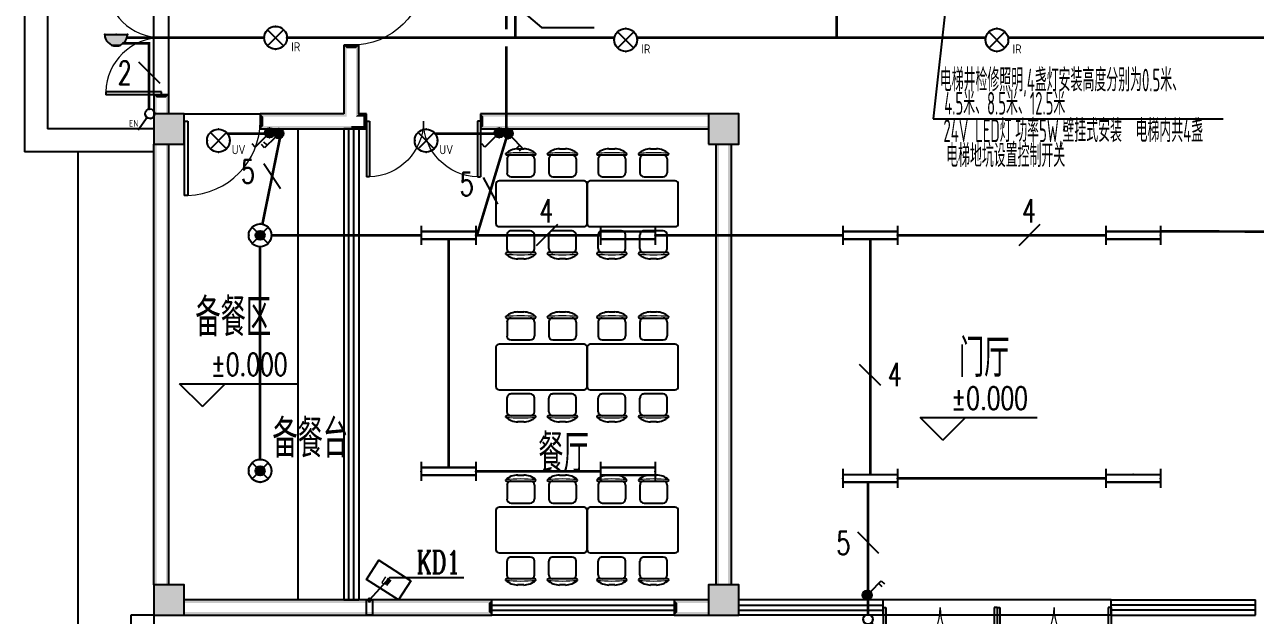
# Model space of a CAD drawing. Extents: x 6250600 to 6678662, y -692028 to -290561.
# Drawn here: x 6272012 to 6288212, y -403769 to -395994 of the extents above; entities that cross this region are included whole.
import ezdxf
from ezdxf.enums import TextEntityAlignment as Align

# ---------------------------------------------------------------- set-up
doc = ezdxf.new("R2010")
doc.units = 0
doc.header["$LTSCALE"] = 1000
doc.header["$MEASUREMENT"] = 0
doc.linetypes.add('DASH', pattern=[0.35, 0.25, -0.1])
doc.layers.get('0').update_dxf_attribs({"linetype": 'CONTINUOUS'})
for name, color, linetype in [('DIM-照明', 3, 'CONTINUOUS'), ('EQUIP-照明', 3, 'CONTINUOUS'), ('PUB_HATCH', 8, 'CONTINUOUS'), ('TEL_TEXT', 7, 'CONTINUOUS'), ('WIRE-照明', 1, 'CONTINUOUS'), ('建筑底图', 251, 'CONTINUOUS')]:
    doc.layers.add(name, color=color, linetype=linetype)
doc.styles.add('_TCH_DIM', font='SIMPLEX', dxfattribs={"bigfont": 'GBCBIG'})
doc.styles.add('_TCH_LABEL', font='COMPLEX', dxfattribs={"bigfont": 'GBCBIG'})
doc.styles.add('_TEL_DIM', font='sceie.shx', dxfattribs={"width": 0.8, "height": 3.5, "bigfont": 'sceic.shx'})
doc.styles.add('DIM_FONT', font='SIMPLEX', dxfattribs={"width": 0.7, "bigfont": 'GBCBIG'})
doc.styles.add('sceie', font='sceie.shx', dxfattribs={"width": 0.7, "bigfont": 'sceic.shx'})
doc.styles.add('schuco', font='sceie.shx', dxfattribs={"width": 0.7, "bigfont": 'sceic.shx'})
doc.styles.get("Standard").update_dxf_attribs({"font": 'GBENOR', "bigfont": 'GBCBIG'})

# ---------------------------------------------------------------- blocks, each defined once
blk = doc.blocks.new('$equip$00001168')
blk.add_line((-0.5, 0), (0.5, 0))
blk.add_arc((0, 0), 0.5, 180, 0)
for p in [(-0.5, 0), (0, 0), (0.5, 0), (0, -0.5)]:
    blk.add_point(p)
for points in [[(0.433, -0.25), (-0.433, -0.25), (0.5, 0), (-0.5, 0)], [(0.25, -0.433), (-0.25, -0.433), (0.433, -0.25), (-0.433, -0.25)], [(0, -0.5), (0, -0.5), (0.25, -0.433), (-0.25, -0.433)]]:
    blk.add_solid(points)
at = {"flags": 9}
blk.add_attdef('A', (0, 0), '', height=0.00002, dxfattribs=at)
blk = doc.blocks.new('$equip$00001160')
for p, q in [((-1.2, 0.417), (-1.2, -0.417)), ((-1.2, 0.167), (1.2, 0.167)), ((1.2, 0.417), (1.2, -0.417)), ((-1.2, -0.167), (1.2, -0.167))]:
    blk.add_line(p, q)
at = {"const_width": 0.1}
for points in [[(-1.2, 0.167), (1.2, 0.167)], [(-1.2, -0.167), (1.2, -0.167)]]:
    blk.add_lwpolyline(points, dxfattribs=at)
at = {"layer": 'EQUIP-照明'}
for p in [(-1.2, 0), (0, 0.167), (1.2, 0), (0, -0.167)]:
    blk.add_point(p, dxfattribs=at)
at = {"layer": 'EQUIP-照明', "flags": 9}
blk.add_attdef('A', (0, 0), '', height=0.00002, dxfattribs=at)
blk = doc.blocks.new('$equip$00002500')
blk.add_line((0.147, 0.356), (0.625, 0.833))
blk.add_circle((0, 0.208), 0.208)
for p in [(-0.208, 0.208), (0, 0.417), (0, 0), (0.208, 0.208)]:
    blk.add_point(p)
at = {"color": 7, "style": '_TEL_DIM'}
blk.add_attdef('$TEXT$', text='', height=0.3, dxfattribs=at).set_placement((0.769, 0.513), align=Align.MIDDLE_CENTER)
at = {"color": 7, "style": '_TEL_DIM', "flags": 1}
blk.add_attdef('A', text='', height=0.00002, dxfattribs=at).set_placement((0, 0), align=Align.MIDDLE_CENTER)
blk = doc.blocks.new('$equip$00002828')
for p, q in [((0.354, 0.354), (-0.354, -0.354)), ((-0.354, 0.354), (0.354, -0.354))]:
    blk.add_line(p, q)
at = {"const_width": 0.0667}
blk.add_lwpolyline([(0.5, 0, -1), (-0.5, 0, -1), (0.5, 0, 1)], format="xyb", dxfattribs=at)
for radius in [0.5, 0.2]:
    blk.add_circle((0, 0), radius)
for p in [(-0.5, 0), (0, 0.5), (0.5, 0), (0, -0.5)]:
    blk.add_point(p)
for points in [[(-0.173, 0.1), (0.173, 0.1), (-0.2, 0), (0.2, 0)], [(-0.173, -0.1), (0.173, -0.1), (-0.2, 0), (0.2, 0)], [(-0.1, 0.173), (0.1, 0.173), (-0.173, 0.1), (0.173, 0.1)], [(0, 0.2), (0, 0.2), (-0.1, 0.173), (0.1, 0.173)], [(-0.1, -0.173), (0.1, -0.173), (-0.173, -0.1), (0.173, -0.1)], [(0, -0.2), (0, -0.2), (-0.1, -0.173), (0.1, -0.173)]]:
    blk.add_solid(points)
at = {"color": 7, "style": '_TEL_DIM', "flags": 1}
for tag in ['A', 'REMARK']:
    blk.add_attdef(tag, text='', height=0.00002, dxfattribs=at).set_placement((0, 0), align=Align.MIDDLE_CENTER)
blk = doc.blocks.new('$equip$00002530')
for p, q in [((-0.354, 0.354), (0.354, -0.354)), ((0.354, 0.354), (-0.354, -0.354))]:
    blk.add_line(p, q)
at = {"const_width": 0.0667}
blk.add_lwpolyline([(0, 0.5, -1), (0, -0.5, -1), (0, 0.5, -2.479085)], format="xyb", dxfattribs=at)
blk.add_circle((0, 0), 0.5)
for p in [(-0.5, 0), (0, 0.5), (0.5, 0), (0, -0.5)]:
    blk.add_point(p)
at = {"color": 7, "style": '_TEL_DIM', "flags": 1}
blk.add_attdef('A', text='', height=0.00002, dxfattribs=at).set_placement((0, 0), align=Align.MIDDLE_CENTER)
at = {"color": 7, "style": '_TEL_DIM'}
blk.add_attdef('$TEXT$', text='', height=0.4, dxfattribs=at).set_placement((0.887, -0.396), align=Align.MIDDLE_CENTER)
blk = doc.blocks.new('$equip$00002531')
for p, q in [((0.354, 0.354), (-0.354, -0.354)), ((-0.354, 0.354), (0.354, -0.354))]:
    blk.add_line(p, q)
at = {"const_width": 0.0667}
blk.add_lwpolyline([(0, 0.5, -1), (0, -0.5, -1), (0, 0.5, -1.417683)], format="xyb", dxfattribs=at)
blk.add_circle((0, 0), 0.5)
for p in [(-0.5, 0), (0, 0.5), (0.5, 0), (0, -0.5)]:
    blk.add_point(p)
at = {"color": 7, "style": '_TEL_DIM', "flags": 1}
blk.add_attdef('A', text='', height=0.00002, dxfattribs=at).set_placement((0, 0), align=Align.MIDDLE_CENTER)
at = {"color": 7, "style": '_TEL_DIM'}
blk.add_attdef('$TEXT$', text='', height=0.4, dxfattribs=at).set_placement((0.887, -0.396), align=Align.MIDDLE_CENTER)
blk = doc.blocks.new('$equip$00001963')
for p, q in [((0.147, 0.356), (0.625, 0.833)), ((0.512, 0.72), (0.653, 0.579)), ((0.625, 0.833), (0.766, 0.692))]:
    blk.add_line(p, q)
blk.add_circle((0, 0.208), 0.208)
for p in [(-0.208, 0.208), (0, 0.417), (0, 0), (0.208, 0.208)]:
    blk.add_point(p)
for points in [[(-0.18, 0.313), (0.18, 0.313), (-0.208, 0.208), (0.208, 0.208)], [(-0.18, 0.104), (0.18, 0.104), (-0.208, 0.208), (0.208, 0.208)], [(-0.104, 0.389), (0.104, 0.389), (-0.18, 0.313), (0.18, 0.313)], [(-0.104, 0.028), (0.104, 0.028), (-0.18, 0.104), (0.18, 0.104)], [(0, 0.417), (0, 0.417), (-0.104, 0.389), (0.104, 0.389)], [(0, 0), (0, 0), (-0.104, 0.028), (0.104, 0.028)]]:
    blk.add_solid(points)
at = {"layer": 'TEL_TEXT', "style": '_TEL_DIM', "flags": 1}
blk.add_attdef('A', text='', height=0.00002, dxfattribs=at).set_placement((0, 0), align=Align.MIDDLE_CENTER)
blk = doc.blocks.new('$equip$00001962')
for p, q in [((0.147, 0.356), (0.625, 0.833)), ((0.625, 0.833), (0.766, 0.692))]:
    blk.add_line(p, q)
blk.add_circle((0, 0.208), 0.208)
for p in [(-0.208, 0.208), (0, 0.417), (0, 0), (0.208, 0.208)]:
    blk.add_point(p)
for points in [[(-0.18, 0.313), (0.18, 0.313), (-0.208, 0.208), (0.208, 0.208)], [(-0.18, 0.104), (0.18, 0.104), (-0.208, 0.208), (0.208, 0.208)], [(-0.104, 0.389), (0.104, 0.389), (-0.18, 0.313), (0.18, 0.313)], [(-0.104, 0.028), (0.104, 0.028), (-0.18, 0.104), (0.18, 0.104)], [(0, 0.417), (0, 0.417), (-0.104, 0.389), (0.104, 0.389)], [(0, 0), (0, 0), (-0.104, 0.028), (0.104, 0.028)]]:
    blk.add_solid(points)
at = {"layer": 'TEL_TEXT', "style": '_TEL_DIM', "flags": 1}
blk.add_attdef('A', text='', height=0.00002, dxfattribs=at).set_placement((0, 0), align=Align.MIDDLE_CENTER)
blk = doc.blocks.new('$TELECSYS$00000095')
blk.add_line((0.4, 0.4), (-0.4, -0.4))
at = {"width": 0.8}
blk.add_attdef('N', text='', height=1, dxfattribs=at).set_placement((-0.017, 1.056), align=Align.MIDDLE)
blk = doc.blocks.new('$TelecSys$00000152')
blk.add_blockref('$TELECSYS$00000095', (0, 0))
at = {"style": '_TEL_DIM', "width": 0.7}
blk.add_attdef('N', text='', height=0.875, dxfattribs=at).set_placement((-0.015, 0.924), align=Align.MIDDLE)
blk = doc.blocks.new('$plan$00000279')
for p, q in [((-569, 821), (-109, 821)), ((-389, 921), (-290, 921)), ((117, 821), (577, 821)), ((298, 921), (397, 921)), ((-564, 754), (-564, 529)), ((-114, 754), (-114, 529)), ((122, 754), (122, 529)), ((572, 754), (572, 529)), ((-497, 461), (-182, 461)), ((190, 461), (505, 461)), ((-746, 342), (-746, -308)), ((704, 392), (-696, 392)), ((754, -308), (754, 342)), ((-696, -358), (704, -358)), ((-564, -720), (-564, -495)), ((-182, -427), (-497, -427)), ((-114, -720), (-114, -495)), ((122, -720), (122, -495)), ((505, -427), (190, -427)), ((572, -720), (572, -495)), ((-109, -787), (-569, -787)), ((577, -787), (117, -787)), ((-290, -887), (-389, -887)), ((397, -887), (298, -887))]:
    blk.add_line(p, q)
for centre, radius, start, end in [((-579, 837), 10, 130.7265, 202.67), ((-569, 841), 20, 202.67, 270), ((-379, 606), 316, 91.7651, 130.7265), ((-497, 754), 67.5, 90, 180), ((-300, 606), 316, 49.2735, 88.2349), ((-182, 754), 67.5, 0, 90), ((-109, 841), 20, 270, 337.33), ((-100, 837), 10, 337.33, 49.2735), ((108, 837), 10, 130.7265, 202.67), ((117, 841), 20, 202.67, 270), ((307, 606), 316, 91.7651, 130.7265), ((190, 754), 67.5, 90, 180), ((387, 606), 316, 49.2735, 88.2349), ((505, 754), 67.5, 0, 90), ((577, 841), 20, 270, 337.33), ((587, 837), 10, 337.33, 49.2735), ((-497, 529), 67.5, 180, 270), ((-182, 529), 67.5, 270, 0), ((190, 529), 67.5, 180, 270), ((505, 529), 67.5, 270, 0), ((-696, 342), 50, 90, 180), ((704, 342), 50, 0, 90), ((-696, -308), 50, 180, 270), ((704, -308), 50, 270, 0), ((-497, -495), 67.5, 90, 180), ((-182, -495), 67.5, 0, 90), ((190, -495), 67.5, 90, 180), ((505, -495), 67.5, 0, 90), ((-579, -803), 10, 157.33, 229.2735), ((-569, -807), 20, 90, 157.33), ((-497, -720), 67.5, 180, 270), ((-182, -720), 67.5, 270, 0), ((-109, -807), 20, 22.67, 90), ((-100, -803), 10, 310.7265, 22.67), ((108, -803), 10, 157.33, 229.2735), ((117, -807), 20, 90, 157.33), ((190, -720), 67.5, 180, 270), ((505, -720), 67.5, 270, 0), ((577, -807), 20, 22.67, 90), ((587, -803), 10, 310.7265, 22.67), ((-379, -572), 316, 229.2735, 268.2349), ((-300, -572), 316, 271.7651, 310.7265), ((307, -572), 316, 229.2735, 268.2349), ((387, -572), 316, 271.7651, 310.7265)]:
    blk.add_arc(centre, radius, start, end)
at = {"lineweight": 13}
for centre, start, end in [((-339, -1857), 84.8023, 95.1977), ((347, -1857), 84.8023, 95.1977), ((-339, 1890), 264.8023, 275.1977), ((347, 1890), 264.8023, 275.1977)]:
    blk.add_arc(centre, 2713, start, end, dxfattribs=at)
at = {"width": 0.8, "flags": 9}
for tag in ['XSIZE', 'YSIZE']:
    blk.add_attdef(tag, (0, 0), '', height=0.5, dxfattribs=at)
blk = doc.blocks.new('$WINLIB2D$00000001')
at = {"color": 0}
for points in [[(-0.5, 0.5), (-0.5, -0.5)], [(-0.5, 0.5), (0.5, 0.5)], [(0.5, -0.5), (0.5, 0.5)], [(0.5, 0.1667), (-0.5, 0.1667)], [(0.5, -0.1667), (-0.5, -0.1667)], [(-0.5, -0.5), (0.5, -0.5)]]:
    blk.add_lwpolyline(points, dxfattribs=at)
blk = doc.blocks.new('$DorLib2D$00000002')
for p, q in [((-0.5, 0), (-0.5, 0.4875)), ((-0.475, 0.4875), (-0.5, 0.4875)), ((-0.475, 0), (-0.475, 0.4875)), ((0.475, 0), (0.475, 0.4875)), ((0.475, 0.4875), (0.5, 0.4875)), ((0.5, 0), (0.5, 0.4875)), ((-0.5, 0), (-0.475, 0)), ((0.5, 0), (0.475, 0))]:
    blk.add_line(p, q)
at = {"lineweight": 13}
for centre, start, end in [((-0.4875, 0), 0, 88.53072), ((0.4875, 0), 91.46928, 180)]:
    blk.add_arc(centre, 0.4875, start, end, dxfattribs=at)
blk = doc.blocks.new('$DorLib2D$00000001')
for p, q in [((0.45, 0.975), (0.5, 0.975)), ((0.45, 0), (0.45, 0.975)), ((0.5, 0), (0.5, 0.975)), ((0.5, 0), (0.45, 0))]:
    blk.add_line(p, q)
at = {"lineweight": 13}
blk.add_arc((0.475, 0), 0.975, 91.4693, 180, dxfattribs=at)
blk = doc.blocks.new('$TCHSYS$WIN2D')
for p, q in [((-0.5, 0.5), (0.5, 0.5)), ((-0.5, 0.5), (-0.5, -0.5)), ((0.5, 0.5), (0.5, -0.5)), ((0.5, 0.1667), (-0.5, 0.1667)), ((0.5, -0.1667), (-0.5, -0.1667)), ((-0.5, -0.5), (0.5, -0.5))]:
    blk.add_line(p, q)
blk = doc.blocks.new('_FZH')
blk.add_lwpolyline([(-0.5, -0.5), (0.5, -0.5), (0.5, 0.5), (-0.5, 0.5)], close=True)
at = {"layer": 'PUB_HATCH'}
blk.add_solid([(-0.5, -0.5), (0.5, -0.5), (-0.5, 0.5), (0.5, 0.5)], dxfattribs=at)

msp = doc.modelspace()

# ---------------------------------------------------------------- hatches: boundary and pattern name
at = {"layer": '建筑底图'}
for points in [[(6276411.9, -396266.4), (6276211.9, -396266.4), (6276251.9, -396306.4), (6276371.9, -396306.4)], [(6276211.9, -396266.4), (6276211.9, -397166.4), (6276251.9, -397206.4), (6276251.9, -396306.4)], [(6276411.9, -397166.4), (6276411.9, -396266.4), (6276371.9, -396306.4), (6276371.9, -397206.4)], [(6273911.9, -396916.4), (6273711.9, -396916.4), (6273751.9, -396956.4), (6273871.9, -396956.4)], [(6273711.9, -397166.4), (6273751.9, -397166.4), (6273751.9, -396956.4), (6273711.9, -396916.4)], [(6273871.9, -397166.4), (6273911.9, -397166.4), (6273911.9, -396916.4), (6273871.9, -396956.4)], [(6274111.9, -397166.4), (6273711.9, -397166.4), (6273751.9, -397206.4), (6274071.9, -397206.4)], [(6273711.9, -397166.4), (6273711.9, -397566.4), (6273751.9, -397526.4), (6273751.9, -397206.4)], [(6274111.9, -397566.4), (6274111.9, -397166.4), (6274071.9, -397206.4), (6274071.9, -397526.4)], [(6276211.9, -397166.4), (6275111.9, -397166.4), (6275151.9, -397206.4), (6276251.9, -397206.4)], [(6275111.9, -397166.4), (6275111.9, -397366.4), (6275151.9, -397326.4), (6275151.9, -397206.4)], [(6276511.9, -397166.4), (6276411.9, -397166.4), (6276371.9, -397206.4), (6276471.9, -397206.4)], [(6276511.9, -397366.4), (6276511.9, -397166.4), (6276471.9, -397206.4), (6276471.9, -397326.4)], [(6281011.9, -397206.4), (6281011.9, -397166.4), (6278011.9, -397166.4), (6278051.9, -397206.4)], [(6278011.9, -397166.4), (6278011.9, -397366.4), (6278051.9, -397326.4), (6278051.9, -397206.4)], [(6281411.9, -397166.4), (6281011.9, -397166.4), (6281051.9, -397206.4), (6281371.9, -397206.4)], [(6281011.9, -397166.4), (6281011.9, -397566.4), (6281051.9, -397526.4), (6281051.9, -397206.4)], [(6281411.9, -397566.4), (6281411.9, -397166.4), (6281371.9, -397206.4), (6281371.9, -397526.4)], [(6275111.9, -397366.4), (6276311.9, -397366.4), (6276311.9, -397326.4), (6275151.9, -397326.4)], [(6276311.9, -397366.4), (6276511.9, -397366.4), (6276471.9, -397326.4), (6276311.9, -397326.4)], [(6281011.9, -397366.4), (6281011.9, -397326.4), (6278051.9, -397326.4), (6278011.9, -397366.4)], [(6273711.9, -397566.4), (6274111.9, -397566.4), (6274071.9, -397526.4), (6273751.9, -397526.4)], [(6281011.9, -397566.4), (6281411.9, -397566.4), (6281371.9, -397526.4), (6281051.9, -397526.4)], [(6273751.9, -397566.4), (6273711.9, -397566.4), (6273711.9, -403366.4), (6273751.9, -403366.4)], [(6273911.9, -397566.4), (6273871.9, -397566.4), (6273871.9, -403366.4), (6273911.9, -403366.4)], [(6281111.9, -403366.4), (6281151.9, -403366.4), (6281151.9, -397566.4), (6281111.9, -397566.4)], [(6281271.9, -403366.4), (6281311.9, -403366.4), (6281311.9, -397566.4), (6281271.9, -397566.4)], [(6274111.9, -403366.4), (6273711.9, -403366.4), (6273751.9, -403406.4), (6274071.9, -403406.4)], [(6273711.9, -403366.4), (6273711.9, -403766.4), (6273751.9, -403726.4), (6273751.9, -403406.4)], [(6274111.9, -403766.4), (6274111.9, -403366.4), (6274071.9, -403406.4), (6274071.9, -403726.4)], [(6281411.9, -403366.4), (6281011.9, -403366.4), (6281051.9, -403406.4), (6281371.9, -403406.4)], [(6281011.9, -403366.4), (6281011.9, -403766.4), (6281051.9, -403726.4), (6281051.9, -403406.4)], [(6281411.9, -403766.4), (6281411.9, -403366.4), (6281371.9, -403406.4), (6281371.9, -403726.4)], [(6274111.9, -403566.4), (6274111.9, -403606.4), (6278121.9, -403606.4), (6278161.9, -403566.4)], [(6278161.9, -403766.4), (6278161.9, -403566.4), (6278121.9, -403606.4), (6278121.9, -403726.4)], [(6281011.9, -403606.4), (6281011.9, -403566.4), (6280561.9, -403566.4), (6280601.9, -403606.4)], [(6280561.9, -403566.4), (6280561.9, -403766.4), (6280601.9, -403726.4), (6280601.9, -403606.4)], [(6273711.9, -403766.4), (6274111.9, -403766.4), (6274071.9, -403726.4), (6273751.9, -403726.4)], [(6274111.9, -403726.4), (6274111.9, -403766.4), (6278161.9, -403766.4), (6278121.9, -403726.4)], [(6281011.9, -403766.4), (6281011.9, -403726.4), (6280601.9, -403726.4), (6280561.9, -403766.4)], [(6281011.9, -403766.4), (6281411.9, -403766.4), (6281371.9, -403726.4), (6281051.9, -403726.4)]]:
    msp.add_hatch(color=256, dxfattribs=at).paths.add_polyline_path(points)

# ---------------------------------------------------------------- linework, layer by layer
at = {"color": 3}
for p, q in [((6284320.7, -394054.2), (6283972.9, -397232.8)), ((6283972.9, -397232.8), (6287787.8, -397232.8))]:
    msp.add_line(p, q, dxfattribs=at)
at = {"layer": 'DIM-照明'}
for points in [[(6278472.6, -395741.8), (6278814, -396031)], [(6278814, -396031), (6279509, -396031)]]:
    msp.add_lwpolyline(points, dxfattribs=at)
at = {"layer": 'WIRE-照明', "color": 1, "const_width": 35}
for points in [[(6278352.6, -393737.2), (6278352.6, -396054.1)], [(6278472.6, -393737.2), (6278472.6, -396166.6)], [(6282700.9, -396166.4), (6282700.9, -394158.5)], [(6273651.2, -397104.8), (6273651.2, -396240.9), (6273297.6, -396240.9)], [(6275171.8, -396167), (6273357.7, -396167)], [(6275465.2, -396166.9), (6279776.4, -396166.5)], [(6280061.4, -396166.4), (6284661.9, -396166.4)], [(6284961.9, -396166.4), (6289021.9, -396166.4)], [(6278352.6, -396279.1), (6278352.6, -397384.3)], [(6275174.9, -397430.7), (6274682.7, -397430.7)], [(6275141.9, -398619.6), (6275371.9, -397489.8)], [(6275205.1, -397430.7), (6275174.9, -397430.7)], [(6278197.9, -397430.7), (6277411.9, -397430.7)], [(6277963.5, -398774.5), (6278353, -397487.3)], [(6277231.7, -398766.6), (6275263, -398766.6)], [(6277591.7, -398816.6), (6277591.7, -401824.6)], [(6277951.7, -398766.6), (6279591.4, -398766.6)], [(6282782.5, -398766.6), (6280311.4, -398766.6)], [(6283142.5, -398816.6), (6283142.5, -401917)], [(6283502.5, -398766.6), (6286243.7, -398766.6)], [(6289745.3, -398717.4), (6286963.7, -398716.6)], [(6275111.9, -398916.6), (6275111.9, -401716.6)], [(6277951.7, -401874.6), (6279591.4, -401874.6)], [(6283113.3, -403444.6), (6283113.3, -402017)], [(6283502.5, -401967), (6286243.7, -401967)], [(6283113.3, -403759), (6283113.3, -403564.7)]]:
    msp.add_lwpolyline(points, dxfattribs=at)
at = {"layer": '建筑底图'}
for p, q in [((6272011.9, -394666.4), (6272011.9, -397666.4)), ((6272311.9, -394966.4), (6272311.9, -397366.4)), ((6273711.9, -396916.4), (6273711.9, -395416.4)), ((6273911.9, -396916.4), (6273911.9, -395416.4)), ((6276411.9, -396266.4), (6276211.9, -396266.4)), ((6276211.9, -396266.4), (6276211.9, -397166.4)), ((6276411.9, -397166.4), (6276411.9, -396266.4)), ((6273911.9, -396916.4), (6273711.9, -396916.4)), ((6273711.9, -396916.4), (6273711.9, -397166.4)), ((6273911.9, -397166.4), (6273911.9, -396916.4)), ((6274111.9, -397166.4), (6275111.9, -397166.4)), ((6276211.9, -397166.4), (6275111.9, -397166.4)), ((6275111.9, -397166.4), (6275111.9, -397366.4)), ((6276511.9, -397166.4), (6276411.9, -397166.4)), ((6276511.9, -397366.4), (6276511.9, -397166.4)), ((6281011.9, -397166.4), (6278011.9, -397166.4)), ((6278011.9, -397166.4), (6278011.9, -397366.4)), ((6273711.9, -397366.4), (6272311.9, -397366.4)), ((6275111.9, -397366.4), (6276311.9, -397366.4)), ((6275611.9, -397366.4), (6276211.9, -397366.4)), ((6275611.9, -403566.4), (6275611.9, -397366.4)), ((6276311.9, -397366.4), (6276511.9, -397366.4)), ((6278011.9, -397366.4), (6281011.9, -397366.4)), ((6273711.9, -397666.4), (6272011.9, -397666.4)), ((6273711.9, -403366.4), (6273711.9, -397566.4)), ((6273911.9, -403366.4), (6273911.9, -397566.4)), ((6281111.9, -397566.4), (6281111.9, -403366.4)), ((6281311.9, -397566.4), (6281311.9, -403366.4)), ((6274352.7, -401020.2), (6274052.7, -400720.2)), ((6274052.7, -400720.2), (6275592.9, -400720.2)), ((6274352.7, -401020.2), (6274652.7, -400720.2)), ((6284098.1, -401463.8), (6283798.1, -401163.8)), ((6283798.1, -401163.8), (6285338.3, -401163.8)), ((6284098.1, -401463.8), (6284398.1, -401163.8)), ((6278161.9, -403566.4), (6274111.9, -403566.4)), ((6276211.9, -403566.4), (6275611.9, -403566.4)), ((6278161.9, -403766.4), (6278161.9, -403566.4)), ((6281011.9, -403566.4), (6280561.9, -403566.4)), ((6280561.9, -403566.4), (6280561.9, -403766.4)), ((6284811.9, -403566.4), (6283311.9, -403566.4)), ((6286311.9, -403566.4), (6284811.9, -403566.4)), ((6273711.9, -403766.4), (6273411.9, -403766.4)), ((6273411.9, -403766.4), (6273411.9, -406066.4)), ((6273711.9, -403766.4), (6273711.9, -405766.4)), ((6274111.9, -403766.4), (6278161.9, -403766.4)), ((6280561.9, -403766.4), (6281011.9, -403766.4)), ((6286311.9, -403766.4), (6283311.9, -403766.4)), ((6284811.9, -403766.4), (6283311.9, -403766.4)), ((6286311.9, -403766.4), (6284811.9, -403766.4))]:
    msp.add_line(p, q, dxfattribs=at)
for points in [[(6272711.9, -397666.4), (6272711.9, -404766.4), (6273411.9, -404766.4)], [(6277794.6, -403276.5), (6276813.5, -403276.5), (6276551.9, -403566.4)]]:
    msp.add_lwpolyline(points, dxfattribs=at)
for points in [[(6277094.7, -403314), (6276932.6, -403566.4), (6276511.9, -403296.2), (6276674.1, -403043.8)], [(6276591.9, -403766.4), (6276511.9, -403766.4), (6276511.9, -403566.4), (6276591.9, -403566.4)]]:
    msp.add_lwpolyline(points, close=True, dxfattribs=at)
msp.add_lwpolyline([(6276565.3, -403551.6, 1), (6276538.5, -403581.3, 1)], format="xyb", close=True, dxfattribs=at)

# ---------------------------------------------------------------- block references
at = {"layer": 'DIM-照明', "color": 1}
ref = msp.add_blockref('$TelecSys$00000152', (6273651.2, -396622.5), dxfattribs=dict(at, xscale=350, yscale=350, zscale=350, rotation=89.99999999302031))
ref.add_attrib('N', '2', dxfattribs={"layer": '0', "color": 7, "height": 306.2, "style": '_TCH_DIM', "width": 0.7}).set_placement((6273327.9, -396627.8), align=Align.MIDDLE)
ref = msp.add_blockref('$TelecSys$00000152', (6275270.6, -397987.3), dxfattribs=dict(at, xscale=350, yscale=350, zscale=350, rotation=78.4897442218691))
ref.add_attrib('N', '5', dxfattribs={"layer": '0', "color": 7, "height": 306.2, "style": '_TCH_DIM', "width": 0.7}).set_placement((6274952.8, -397928.1), align=Align.MIDDLE)
ref = msp.add_blockref('$TelecSys$00000152', (6278143, -398181.4), dxfattribs=dict(at, xscale=350, yscale=350, zscale=350, rotation=73.16285195369734))
ref.add_attrib('N', '5', dxfattribs={"layer": '0', "color": 7, "height": 306.2, "style": '_TCH_DIM', "width": 0.7}).set_placement((6277832, -398092.9), align=Align.MIDDLE)
ref = msp.add_blockref('$TelecSys$00000152', (6278884.6, -398766.6), dxfattribs=dict(at, xscale=350, yscale=350, zscale=350, rotation=1.441696540459389e-05))
ref.add_attrib('N', '4', dxfattribs={"layer": '0', "color": 7, "height": 306.2, "style": '_TCH_DIM', "width": 0.7}).set_placement((6278879.2, -398443.3), align=Align.MIDDLE)
ref = msp.add_blockref('$TelecSys$00000152', (6285236.3, -398766.6), dxfattribs=dict(at, xscale=350, yscale=350, zscale=350, rotation=1.264920785544307e-05))
ref.add_attrib('N', '4', dxfattribs={"layer": '0', "color": 7, "height": 306.3, "style": '_TCH_DIM', "width": 0.7}).set_placement((6285230.9, -398443.3), align=Align.MIDDLE)
ref = msp.add_blockref('$TelecSys$00000152', (6283142.5, -400605.7), dxfattribs=dict(at, xscale=349.9999999999999, yscale=349.9999999999999, zscale=349.9999999999999, rotation=270.0000007053026))
ref.add_attrib('N', '4', dxfattribs={"layer": '0', "color": 7, "height": 306.2, "style": '_TCH_DIM', "width": 0.7}).set_placement((6283465.8, -400600.4), align=Align.MIDDLE)
ref = msp.add_blockref('$TelecSys$00000152', (6283113.3, -402811.6), dxfattribs=dict(at, xscale=350, yscale=350, zscale=350, rotation=90))
ref.add_attrib('N', '5', dxfattribs={"layer": '0', "color": 7, "height": 306.2, "style": '_TCH_DIM', "width": 0.7}).set_placement((6282790.1, -402817), align=Align.MIDDLE)
at = {"layer": 'EQUIP-照明', "color": 1, "xscale": 300, "yscale": 300, "zscale": 300}
for p in [(6275315.2, -396167), (6279923.5, -396195.7), (6284809, -396195.7)]:
    msp.add_blockref('$equip$00002530', p, dxfattribs=at).add_auto_attribs({'$TEXT$': 'IR'})
for name, p in [('$equip$00001168', (6273215.8, -396124.2)), ('$equip$00001160', (6277591.7, -398766.6)), ('$equip$00001160', (6279951.4, -398766.6)), ('$equip$00001160', (6283142.5, -398766.6)), ('$equip$00001160', (6286603.7, -398766.6)), ('$equip$00001160', (6277591.7, -401874.6)), ('$equip$00001160', (6279951.4, -401874.6)), ('$equip$00001160', (6283142.5, -401967)), ('$equip$00001160', (6286603.7, -401967))]:
    msp.add_blockref(name, p, dxfattribs=at)
at = {"layer": 'EQUIP-照明', "color": 1}
ref = msp.add_blockref('$equip$00002500', (6273651.2, -397104.8), dxfattribs=dict(at, xscale=300, yscale=300, zscale=300, rotation=189.1811032379642))
ref.add_attrib('$TEXT$', 'EN', dxfattribs={"layer": '0', "color": 7, "height": 90, "style": '_TEL_DIM'}).set_placement((6273448, -397293.6), align=Align.MIDDLE_CENTER)
at = {"layer": 'EQUIP-照明', "linetype": 'DASH', "xscale": 300, "yscale": 300, "zscale": 300}
for p in [(6274562.9, -397520.9), (6277296.2, -397520.9)]:
    msp.add_blockref('$equip$00002531', p, dxfattribs=at).add_auto_attribs({'$TEXT$': 'UV'})
at = {"layer": 'EQUIP-照明', "color": 1, "xscale": 300, "yscale": 300, "zscale": 300}
for name, p, rotation in [('$equip$00001962', (6275236.2, -397355.8), 180), ('$equip$00001963', (6275357.7, -397366.4), 180), ('$equip$00001962', (6278259.1, -397355.8), 180), ('$equip$00001963', (6278312.8, -397428.9), 270), ('$equip$00002828', (6275111.9, -398766.6), 180.0000000117652), ('$equip$00002828', (6275111.9, -401866.6), 180.0000000117652), ('$equip$00001963', (6283103.6, -403566.8), 0.8812303174714152)]:
    msp.add_blockref(name, p, dxfattribs=dict(at, rotation=rotation))
at = {"layer": 'EQUIP-照明', "color": 1}
ref = msp.add_blockref('$equip$00002500', (6283050.8, -403821.5), dxfattribs=dict(at, xscale=300, yscale=300, zscale=300, rotation=270))
ref.add_attrib('$TEXT$', 'EN', dxfattribs={"layer": '0', "color": 7, "height": 90, "style": '_TEL_DIM'}).set_placement((6283204.7, -404052.1), align=Align.MIDDLE_CENTER)
at = {"layer": '建筑底图'}
for name, p, xscale, yscale, zscale, rotation in [('$DorLib2D$00000001', (6276311.9, -395766.4), -1000, 1000, -1000, 270.0000000001779), ('$DorLib2D$00000002', (6273811.9, -396166.4), 1500, 1500, 1500, 90.00000045925906), ('$DorLib2D$00000001', (6274611.9, -397266.4), 1000, 1000, 1000, 179.9999999152628), ('$WINLIB2D$00000001', (6276311.9, -400466.4), 6200.000096227741, 200, 6200.000096227741, 270), ('$DorLib2D$00000002', (6277261.9, -397266.4), -1500, 1500, -1500, 180), ('$WINLIB2D$00000001', (6279361.9, -403666.4), 2400, -199.9999999625143, 2400, 180.0000000123235), ('$TCHSYS$WIN2D', (6282361.9, -403666.4), 1900.000002484769, 200.0000009590294, 1900.000002484769, 179.999999983938), ('$DorLib2D$00000002', (6284061.9, -403666.4), 1500, 1500, 1500, 179.999999983938), ('$DorLib2D$00000002', (6285561.9, -403666.4), 1500, 1500, 1500, 179.999999983938), ('$TCHSYS$WIN2D', (6287261.9, -403666.4), -1900.000002484769, 200.0000009590294, -1900.000002484769, 180)]:
    msp.add_blockref(name, p, dxfattribs=dict(at, xscale=xscale, yscale=yscale, zscale=zscale, rotation=rotation))
for name, p, xscale, yscale, zscale in [('_FZH', (6273911.9, -397366.4), 400, 400, 400), ('_FZH', (6281211.9, -397366.4), 400, 400, 400), ('$plan$00000279', (6278819.3, -398338.6), -0.8000000000465661, -0.8000000000465661, 0.8000000000465661), ('$plan$00000279', (6280019.3, -398338.6), -0.8000000000465661, -0.8000000000465661, 0.8000000000465661), ('$plan$00000279', (6278819.3, -400485.4), -0.8000000000465661, -0.8000000000465661, 0.8000000000465661), ('$plan$00000279', (6280019.3, -400485.4), -0.8000000000465661, -0.8000000000465661, 0.8000000000465661), ('$plan$00000279', (6278819.3, -402632.3), -0.8000000000465661, -0.8000000000465661, 0.8000000000465661), ('$plan$00000279', (6280019.3, -402632.3), -0.8000000000465661, -0.8000000000465661, 0.8000000000465661), ('_FZH', (6273911.9, -403566.4), 400, 400, 400), ('_FZH', (6281211.9, -403566.4), 400, 400, 400)]:
    msp.add_blockref(name, p, dxfattribs=dict(at, xscale=xscale, yscale=yscale, zscale=zscale))

# ---------------------------------------------------------------- texts
at = {"color": 3, "style": 'sceie', "width": 0.55}
for s, p in [('电梯井检修照明,4盏灯安装高度分别为0.5米、', (6284057.9, -396873.4)), ('4.5米、8.5米、12.5米', (6284116.6, -397179.2)), ('24V LED灯,功率5W,壁挂式安装  电梯内共4盏', (6284105.6, -397540.1)), ('电梯地坑设置控制开关', (6284141.7, -397869.1))]:
    msp.add_text(s, height=300, dxfattribs=at).set_placement(p)
at = {"layer": '建筑底图'}
for s, height, style, width, p in [('备餐区', 500, 'schuco', 0.7, (6274259.1, -400097.7)), ('门厅', 500, 'schuco', 0.7, (6284309, -400631.1)), ('%%P0.000', 297.5, '_TCH_DIM', 0.705882, (6274462.9, -400615.2)), ('%%P0.000', 297.5, '_TCH_DIM', 0.705882, (6284208.3, -401058.8)), ('备餐台', 500, 'schuco', 0.7, (6275273.3, -401692.3)), ('餐厅', 500, 'schuco', 0.7, (6278772.5, -401884.1)), ('KD1', 297.5, '_TCH_LABEL', 0.705882, (6277169.3, -403216.4))]:
    msp.add_text(s, height=height, dxfattribs=dict(at, style=style, width=width)).set_placement(p)
at = {"layer": '建筑底图', "style": 'DIM_FONT', "width": 0.494118}
msp.add_text('LW', height=89.65, rotation=327.28331, dxfattribs=at).set_placement((6276708, -403331.9))

doc.saveas('drawing.dxf')
